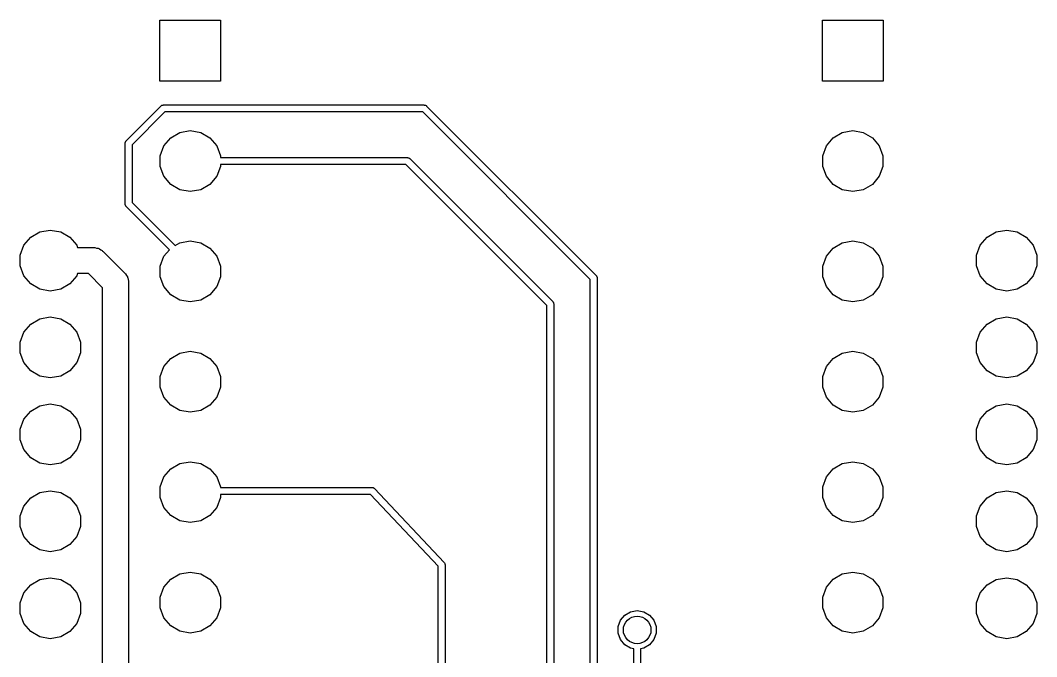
# Model space of a CAD drawing. Extents: x 168.8 to 192.2, y -127.9 to -89.5.
# Drawn here: x 168.81 to 192.19, y -104.12 to -89.47 of the extents above; entities that cross this region are included whole.
import ezdxf

# ---------------------------------------------------------------- set-up
doc = ezdxf.new("R2010")
doc.units = 0
doc.header["$MEASUREMENT"] = 0
doc.layers.add('BLACK', color=7, linetype='CONTINUOUS')

msp = doc.modelspace()

# ---------------------------------------------------------------- linework, layer by layer
at = {"layer": 'Black'}
for p, q in [((172.022, -90.8685), (172.022, -89.4715)), ((172.022, -89.4715), (173.418, -89.4715)), ((173.418, -89.4715), (173.418, -90.8685)), ((187.261, -90.8685), (187.261, -89.4715)), ((187.261, -89.4715), (188.659, -89.4715)), ((188.659, -89.4715), (188.659, -90.8685)), ((173.418, -90.8685), (172.022, -90.8685)), ((188.659, -90.8685), (187.261, -90.8685)), ((172.073, -91.4248), (172.083, -91.423)), ((172.083, -91.423), (172.093, -91.4203)), ((172.093, -91.4203), (172.097, -91.4206)), ((172.097, -91.4206), (172.1, -91.42)), ((172.1, -91.42), (178.1, -91.42)), ((178.1, -91.42), (178.103, -91.4206)), ((178.103, -91.4206), (178.107, -91.4203)), ((178.107, -91.4203), (178.117, -91.423)), ((178.117, -91.423), (178.127, -91.4248)), ((171.243, -92.2434), (172.043, -91.4434)), ((172.133, -91.58), (171.38, -92.3331)), ((172.043, -91.4434), (172.046, -91.4414)), ((172.046, -91.4414), (172.049, -91.4387)), ((172.049, -91.4387), (172.058, -91.4335)), ((172.058, -91.4335), (172.066, -91.4275)), ((172.066, -91.4275), (172.07, -91.4266)), ((172.07, -91.4266), (172.073, -91.4248)), ((178.067, -91.58), (172.133, -91.58)), ((181.92, -95.4331), (178.067, -91.58)), ((178.127, -91.4248), (178.13, -91.4266)), ((178.13, -91.4266), (178.134, -91.4275)), ((178.134, -91.4275), (178.142, -91.4335)), ((178.142, -91.4335), (178.151, -91.4387)), ((178.151, -91.4387), (178.154, -91.4414)), ((178.154, -91.4414), (178.157, -91.4434)), ((178.157, -91.4434), (182.057, -95.3434)), ((172.269, -92.1729), (172.48, -92.0511)), ((172.48, -92.0511), (172.72, -92.0088)), ((172.72, -92.0088), (172.96, -92.0511)), ((172.96, -92.0511), (173.171, -92.1729)), ((187.509, -92.1729), (187.72, -92.0511)), ((187.72, -92.0511), (187.96, -92.0088)), ((187.96, -92.0088), (188.2, -92.0511)), ((188.2, -92.0511), (188.411, -92.1729)), ((171.22, -92.293), (171.223, -92.2829)), ((171.221, -92.2965), (171.22, -92.293)), ((171.22, -92.3), (171.221, -92.2965)), ((171.22, -93.7), (171.22, -92.3)), ((171.223, -92.2829), (171.225, -92.2726)), ((171.225, -92.2726), (171.227, -92.2696)), ((171.227, -92.2662), (171.233, -92.2576)), ((171.227, -92.2696), (171.227, -92.2662)), ((171.233, -92.2576), (171.239, -92.2486)), ((171.239, -92.2486), (171.241, -92.2463)), ((171.241, -92.2463), (171.243, -92.2434)), ((171.38, -92.3331), (171.38, -93.6669)), ((172.113, -92.3594), (172.269, -92.1729)), ((173.171, -92.1729), (173.327, -92.3594)), ((187.353, -92.3594), (187.509, -92.1729)), ((188.411, -92.1729), (188.567, -92.3594)), ((172.029, -92.5882), (172.113, -92.3594)), ((172.029, -92.8318), (172.029, -92.5882)), ((173.327, -92.3594), (173.411, -92.5882)), ((173.411, -92.5882), (173.411, -92.63)), ((187.269, -92.5882), (187.353, -92.3594)), ((187.269, -92.8318), (187.269, -92.5882)), ((188.567, -92.3594), (188.651, -92.5882)), ((188.651, -92.5882), (188.651, -92.8318)), ((173.411, -92.63), (177.71, -92.63)), ((177.677, -92.79), (173.411, -92.79)), ((173.411, -92.79), (173.411, -92.8318)), ((180.92, -96.0331), (177.677, -92.79)), ((177.71, -92.63), (177.713, -92.6306)), ((177.713, -92.6306), (177.717, -92.6303)), ((177.717, -92.6303), (177.727, -92.633)), ((177.727, -92.633), (177.737, -92.6348)), ((177.737, -92.6348), (177.74, -92.6366)), ((177.74, -92.6366), (177.744, -92.6375)), ((177.744, -92.6375), (177.752, -92.6435)), ((177.752, -92.6435), (177.761, -92.6487)), ((177.761, -92.6487), (177.764, -92.6514)), ((177.764, -92.6514), (177.767, -92.6534)), ((177.767, -92.6534), (181.057, -95.9434)), ((172.113, -93.0606), (172.029, -92.8318)), ((173.411, -92.8318), (173.327, -93.0606)), ((187.353, -93.0606), (187.269, -92.8318)), ((188.651, -92.8318), (188.567, -93.0606)), ((172.269, -93.2471), (172.113, -93.0606)), ((172.48, -93.3689), (172.269, -93.2471)), ((173.171, -93.2471), (172.96, -93.3689)), ((173.327, -93.0606), (173.171, -93.2471)), ((187.509, -93.2471), (187.353, -93.0606)), ((187.72, -93.3689), (187.509, -93.2471)), ((188.411, -93.2471), (188.2, -93.3689)), ((188.567, -93.0606), (188.411, -93.2471)), ((172.72, -93.4112), (172.48, -93.3689)), ((172.96, -93.3689), (172.72, -93.4112)), ((187.96, -93.4112), (187.72, -93.3689)), ((188.2, -93.3689), (187.96, -93.4112)), ((171.221, -93.7035), (171.22, -93.7)), ((171.22, -93.707), (171.221, -93.7035)), ((171.223, -93.7171), (171.22, -93.707)), ((171.225, -93.7274), (171.223, -93.7171)), ((171.227, -93.7304), (171.225, -93.7274)), ((171.227, -93.7338), (171.227, -93.7304)), ((171.233, -93.7424), (171.227, -93.7338)), ((171.239, -93.7514), (171.233, -93.7424)), ((171.241, -93.7537), (171.239, -93.7514)), ((171.243, -93.7566), (171.241, -93.7537)), ((172.238, -94.7507), (171.243, -93.7566)), ((171.38, -93.6669), (172.369, -94.6555)), ((168.892, -94.6494), (169.049, -94.4629)), ((169.049, -94.4629), (169.259, -94.3411)), ((169.259, -94.3411), (169.499, -94.2988)), ((169.499, -94.2988), (169.739, -94.3411)), ((169.739, -94.3411), (169.95, -94.4629)), ((169.95, -94.4629), (170.106, -94.6494)), ((190.894, -94.6494), (191.05, -94.4629)), ((191.05, -94.4629), (191.261, -94.3411)), ((191.261, -94.3411), (191.501, -94.2988)), ((191.501, -94.2988), (191.741, -94.3411)), ((191.741, -94.3411), (191.951, -94.4629)), ((191.951, -94.4629), (192.108, -94.6494)), ((168.809, -94.8782), (168.892, -94.6494)), ((170.106, -94.6494), (170.125, -94.7)), ((172.369, -94.6555), (172.48, -94.5911)), ((172.48, -94.5911), (172.72, -94.5488)), ((172.72, -94.5488), (172.96, -94.5911)), ((172.96, -94.5911), (173.171, -94.7129)), ((187.509, -94.7129), (187.72, -94.5911)), ((187.72, -94.5911), (187.96, -94.5488)), ((187.96, -94.5488), (188.2, -94.5911)), ((188.2, -94.5911), (188.411, -94.7129)), ((190.81, -94.8782), (190.894, -94.6494)), ((192.108, -94.6494), (192.191, -94.8782)), ((168.809, -95.1218), (168.809, -94.8782)), ((170.125, -94.7), (170.5, -94.7)), ((170.5, -94.7), (170.513, -94.7023)), ((170.513, -94.7023), (170.526, -94.7011)), ((170.526, -94.7011), (170.564, -94.7113)), ((170.564, -94.7113), (170.603, -94.7181)), ((170.603, -94.7181), (170.614, -94.7247)), ((170.614, -94.7247), (170.627, -94.7281)), ((170.627, -94.7281), (170.659, -94.7506)), ((170.659, -94.7506), (170.693, -94.7702)), ((170.693, -94.7702), (170.701, -94.7803)), ((170.701, -94.7803), (170.712, -94.7879)), ((170.712, -94.7879), (171.212, -95.2879)), ((172.029, -95.1282), (172.113, -94.8994)), ((172.113, -94.8994), (172.238, -94.7507)), ((173.171, -94.7129), (173.327, -94.8994)), ((173.327, -94.8994), (173.411, -95.1282)), ((187.269, -95.1282), (187.353, -94.8994)), ((187.353, -94.8994), (187.509, -94.7129)), ((188.411, -94.7129), (188.567, -94.8994)), ((188.567, -94.8994), (188.651, -95.1282)), ((190.81, -95.1218), (190.81, -94.8782)), ((192.191, -94.8782), (192.191, -95.1218)), ((168.892, -95.3506), (168.809, -95.1218)), ((172.029, -95.3718), (172.029, -95.1282)), ((173.411, -95.1282), (173.411, -95.3718)), ((187.269, -95.3718), (187.269, -95.1282)), ((188.651, -95.1282), (188.651, -95.3718)), ((190.894, -95.3506), (190.81, -95.1218)), ((192.191, -95.1218), (192.108, -95.3506)), ((169.049, -95.5371), (168.892, -95.3506)), ((170.106, -95.3506), (169.95, -95.5371)), ((170.125, -95.3), (170.106, -95.3506)), ((170.376, -95.3), (170.125, -95.3)), ((170.7, -95.6243), (170.376, -95.3)), ((171.212, -95.2879), (171.22, -95.2987)), ((171.22, -95.2987), (171.23, -95.3072)), ((171.23, -95.3072), (171.249, -95.3411)), ((171.249, -95.3411), (171.272, -95.3732)), ((171.272, -95.3732), (171.275, -95.386)), ((171.275, -95.386), (171.282, -95.3974)), ((171.282, -95.3974), (171.289, -95.436)), ((172.113, -95.6006), (172.029, -95.3718)), ((173.411, -95.3718), (173.327, -95.6006)), ((182.057, -95.3434), (182.059, -95.3463)), ((182.059, -95.3463), (182.061, -95.3486)), ((182.061, -95.3486), (182.067, -95.3576)), ((182.067, -95.3576), (182.073, -95.3662)), ((182.073, -95.3662), (182.073, -95.3696)), ((182.073, -95.3696), (182.075, -95.3726)), ((182.075, -95.3726), (182.077, -95.3829)), ((182.077, -95.3829), (182.08, -95.393)), ((182.08, -95.393), (182.079, -95.3965)), ((182.079, -95.3965), (182.08, -95.4)), ((187.353, -95.6006), (187.269, -95.3718)), ((188.651, -95.3718), (188.567, -95.6006)), ((191.05, -95.5371), (190.894, -95.3506)), ((192.108, -95.3506), (191.951, -95.5371)), ((169.259, -95.6589), (169.049, -95.5371)), ((169.95, -95.5371), (169.739, -95.6589)), ((170.7, -116.3), (170.7, -95.6243)), ((171.289, -95.436), (171.299, -95.4739)), ((171.299, -95.4739), (171.298, -95.487)), ((171.298, -95.487), (171.3, -95.5)), ((171.3, -95.5), (171.3, -116.17)), ((172.269, -95.7871), (172.113, -95.6006)), ((173.327, -95.6006), (173.171, -95.7871)), ((181.92, -112), (181.92, -95.4331)), ((182.08, -95.4), (182.08, -111.969)), ((187.509, -95.7871), (187.353, -95.6006)), ((188.567, -95.6006), (188.411, -95.7871)), ((191.261, -95.6589), (191.05, -95.5371)), ((191.951, -95.5371), (191.741, -95.6589)), ((169.499, -95.7012), (169.259, -95.6589)), ((169.739, -95.6589), (169.499, -95.7012)), ((172.48, -95.9089), (172.269, -95.7871)), ((173.171, -95.7871), (172.96, -95.9089)), ((187.72, -95.9089), (187.509, -95.7871)), ((188.411, -95.7871), (188.2, -95.9089)), ((191.501, -95.7012), (191.261, -95.6589)), ((191.741, -95.6589), (191.501, -95.7012)), ((172.72, -95.9512), (172.48, -95.9089)), ((172.96, -95.9089), (172.72, -95.9512)), ((180.92, -114), (180.92, -96.0331)), ((181.057, -95.9434), (181.059, -95.9463)), ((181.059, -95.9463), (181.061, -95.9486)), ((181.061, -95.9486), (181.067, -95.9576)), ((181.067, -95.9576), (181.073, -95.9662)), ((181.073, -95.9662), (181.073, -95.9696)), ((181.073, -95.9696), (181.075, -95.9726)), ((181.075, -95.9726), (181.077, -95.9829)), ((181.077, -95.9829), (181.08, -95.993)), ((181.08, -95.993), (181.079, -95.9965)), ((181.079, -95.9965), (181.08, -96)), ((181.08, -96), (181.08, -113.967)), ((187.96, -95.9512), (187.72, -95.9089)), ((188.2, -95.9089), (187.96, -95.9512)), ((169.259, -96.3401), (169.499, -96.2978)), ((169.499, -96.2978), (169.739, -96.3401)), ((191.261, -96.3401), (191.501, -96.2978)), ((191.501, -96.2978), (191.741, -96.3401)), ((168.892, -96.6484), (169.049, -96.4619)), ((169.049, -96.4619), (169.259, -96.3401)), ((169.739, -96.3401), (169.95, -96.4619)), ((169.95, -96.4619), (170.106, -96.6484)), ((190.894, -96.6484), (191.05, -96.4619)), ((191.05, -96.4619), (191.261, -96.3401)), ((191.741, -96.3401), (191.951, -96.4619)), ((191.951, -96.4619), (192.108, -96.6484)), ((168.809, -96.8772), (168.892, -96.6484)), ((170.106, -96.6484), (170.19, -96.8772)), ((190.81, -96.8772), (190.894, -96.6484)), ((192.108, -96.6484), (192.191, -96.8772)), ((168.809, -97.1207), (168.809, -96.8772)), ((170.19, -96.8772), (170.19, -97.1207)), ((190.81, -97.1207), (190.81, -96.8772)), ((192.191, -96.8772), (192.191, -97.1207)), ((168.892, -97.3496), (168.809, -97.1207)), ((170.19, -97.1207), (170.106, -97.3496)), ((172.113, -97.4394), (172.269, -97.2529)), ((172.269, -97.2529), (172.48, -97.1311)), ((172.48, -97.1311), (172.72, -97.0888)), ((172.72, -97.0888), (172.96, -97.1311)), ((172.96, -97.1311), (173.171, -97.2529)), ((173.171, -97.2529), (173.327, -97.4394)), ((187.353, -97.4394), (187.509, -97.2529)), ((187.509, -97.2529), (187.72, -97.1311)), ((187.72, -97.1311), (187.96, -97.0888)), ((187.96, -97.0888), (188.2, -97.1311)), ((188.2, -97.1311), (188.411, -97.2529)), ((188.411, -97.2529), (188.567, -97.4394)), ((190.894, -97.3496), (190.81, -97.1207)), ((192.191, -97.1207), (192.108, -97.3496)), ((169.049, -97.5361), (168.892, -97.3496)), ((170.106, -97.3496), (169.95, -97.5361)), ((172.029, -97.6682), (172.113, -97.4394)), ((173.327, -97.4394), (173.411, -97.6682)), ((187.269, -97.6682), (187.353, -97.4394)), ((188.567, -97.4394), (188.651, -97.6682)), ((191.05, -97.5361), (190.894, -97.3496)), ((192.108, -97.3496), (191.951, -97.5361)), ((169.259, -97.6579), (169.049, -97.5361)), ((169.499, -97.7001), (169.259, -97.6579)), ((169.739, -97.6579), (169.499, -97.7001)), ((169.95, -97.5361), (169.739, -97.6579)), ((172.029, -97.9118), (172.029, -97.6682)), ((173.411, -97.6682), (173.411, -97.9118)), ((187.269, -97.9118), (187.269, -97.6682)), ((188.651, -97.6682), (188.651, -97.9118)), ((191.261, -97.6579), (191.05, -97.5361)), ((191.501, -97.7001), (191.261, -97.6579)), ((191.741, -97.6579), (191.501, -97.7001)), ((191.951, -97.5361), (191.741, -97.6579)), ((172.113, -98.1406), (172.029, -97.9118)), ((173.411, -97.9118), (173.327, -98.1406)), ((187.353, -98.1406), (187.269, -97.9118)), ((188.651, -97.9118), (188.567, -98.1406)), ((172.269, -98.3271), (172.113, -98.1406)), ((173.327, -98.1406), (173.171, -98.3271)), ((187.509, -98.3271), (187.353, -98.1406)), ((188.567, -98.1406), (188.411, -98.3271)), ((169.049, -98.4634), (169.259, -98.3416)), ((169.259, -98.3416), (169.499, -98.2993)), ((169.499, -98.2993), (169.739, -98.3416)), ((169.739, -98.3416), (169.95, -98.4634)), ((172.48, -98.4489), (172.269, -98.3271)), ((173.171, -98.3271), (172.96, -98.4489)), ((187.72, -98.4489), (187.509, -98.3271)), ((188.411, -98.3271), (188.2, -98.4489)), ((191.05, -98.4634), (191.261, -98.3416)), ((191.261, -98.3416), (191.501, -98.2993)), ((191.501, -98.2993), (191.741, -98.3416)), ((191.741, -98.3416), (191.951, -98.4634)), ((168.809, -98.8787), (168.892, -98.6499)), ((168.892, -98.6499), (169.049, -98.4634)), ((169.95, -98.4634), (170.106, -98.6499)), ((170.106, -98.6499), (170.19, -98.8787)), ((172.72, -98.4912), (172.48, -98.4489)), ((172.96, -98.4489), (172.72, -98.4912)), ((187.96, -98.4912), (187.72, -98.4489)), ((188.2, -98.4489), (187.96, -98.4912)), ((190.81, -98.8787), (190.894, -98.6499)), ((190.894, -98.6499), (191.05, -98.4634)), ((191.951, -98.4634), (192.108, -98.6499)), ((192.108, -98.6499), (192.191, -98.8787)), ((168.809, -99.1223), (168.809, -98.8787)), ((170.19, -98.8787), (170.19, -99.1223)), ((190.81, -99.1223), (190.81, -98.8787)), ((192.191, -98.8787), (192.191, -99.1223)), ((168.892, -99.3511), (168.809, -99.1223)), ((170.19, -99.1223), (170.106, -99.3511)), ((190.894, -99.3511), (190.81, -99.1223)), ((192.191, -99.1223), (192.108, -99.3511)), ((169.049, -99.5376), (168.892, -99.3511)), ((170.106, -99.3511), (169.95, -99.5376)), ((191.05, -99.5376), (190.894, -99.3511)), ((192.108, -99.3511), (191.951, -99.5376)), ((169.259, -99.6594), (169.049, -99.5376)), ((169.95, -99.5376), (169.739, -99.6594)), ((191.261, -99.6594), (191.05, -99.5376)), ((191.951, -99.5376), (191.741, -99.6594)), ((169.499, -99.7017), (169.259, -99.6594)), ((169.739, -99.6594), (169.499, -99.7017)), ((172.113, -99.9794), (172.269, -99.7929)), ((172.269, -99.7929), (172.48, -99.6711)), ((172.48, -99.6711), (172.72, -99.6288)), ((172.72, -99.6288), (172.96, -99.6711)), ((172.96, -99.6711), (173.171, -99.7929)), ((173.171, -99.7929), (173.327, -99.9794)), ((187.353, -99.9794), (187.509, -99.7929)), ((187.509, -99.7929), (187.72, -99.6711)), ((187.72, -99.6711), (187.96, -99.6288)), ((187.96, -99.6288), (188.2, -99.6711)), ((188.2, -99.6711), (188.411, -99.7929)), ((188.411, -99.7929), (188.567, -99.9794)), ((191.501, -99.7017), (191.261, -99.6594)), ((191.741, -99.6594), (191.501, -99.7017)), ((172.029, -100.208), (172.113, -99.9794)), ((173.327, -99.9794), (173.411, -100.208)), ((187.269, -100.208), (187.353, -99.9794)), ((188.567, -99.9794), (188.651, -100.208)), ((169.259, -100.341), (169.499, -100.298)), ((169.499, -100.298), (169.739, -100.341)), ((172.029, -100.452), (172.029, -100.208)), ((173.411, -100.208), (173.411, -100.22)), ((173.411, -100.22), (176.9, -100.22)), ((176.9, -100.22), (176.905, -100.221)), ((176.905, -100.221), (176.909, -100.221)), ((176.909, -100.221), (176.918, -100.223)), ((176.918, -100.223), (176.927, -100.225)), ((176.927, -100.225), (176.931, -100.227)), ((176.931, -100.227), (176.936, -100.229)), ((176.936, -100.229), (176.943, -100.234)), ((176.943, -100.234), (176.951, -100.239)), ((176.951, -100.239), (176.954, -100.242)), ((176.954, -100.242), (176.958, -100.245)), ((176.958, -100.245), (178.558, -101.945)), ((187.269, -100.452), (187.269, -100.208)), ((188.651, -100.208), (188.651, -100.452)), ((191.261, -100.341), (191.501, -100.298)), ((191.501, -100.298), (191.741, -100.341)), ((168.892, -100.649), (169.049, -100.462)), ((169.049, -100.462), (169.259, -100.341)), ((169.739, -100.341), (169.95, -100.462)), ((169.95, -100.462), (170.106, -100.649)), ((172.113, -100.681), (172.029, -100.452)), ((173.411, -100.452), (173.327, -100.681)), ((176.865, -100.38), (173.411, -100.38)), ((173.411, -100.38), (173.411, -100.452)), ((178.42, -102.032), (176.865, -100.38)), ((187.353, -100.681), (187.269, -100.452)), ((188.651, -100.452), (188.567, -100.681)), ((190.894, -100.649), (191.05, -100.462)), ((191.05, -100.462), (191.261, -100.341)), ((191.741, -100.341), (191.951, -100.462)), ((191.951, -100.462), (192.108, -100.649)), ((168.809, -100.878), (168.892, -100.649)), ((170.106, -100.649), (170.19, -100.878)), ((172.269, -100.867), (172.113, -100.681)), ((173.327, -100.681), (173.171, -100.867)), ((187.509, -100.867), (187.353, -100.681)), ((188.567, -100.681), (188.411, -100.867)), ((190.81, -100.878), (190.894, -100.649)), ((192.108, -100.649), (192.191, -100.878)), ((168.809, -101.121), (168.809, -100.878)), ((170.19, -100.878), (170.19, -101.121)), ((172.48, -100.989), (172.269, -100.867)), ((172.72, -101.031), (172.48, -100.989)), ((172.96, -100.989), (172.72, -101.031)), ((173.171, -100.867), (172.96, -100.989)), ((187.72, -100.989), (187.509, -100.867)), ((187.96, -101.031), (187.72, -100.989)), ((188.2, -100.989), (187.96, -101.031)), ((188.411, -100.867), (188.2, -100.989)), ((190.81, -101.121), (190.81, -100.878)), ((192.191, -100.878), (192.191, -101.121)), ((168.892, -101.35), (168.809, -101.121)), ((170.19, -101.121), (170.106, -101.35)), ((190.894, -101.35), (190.81, -101.121)), ((192.191, -101.121), (192.108, -101.35)), ((169.049, -101.537), (168.892, -101.35)), ((170.106, -101.35), (169.95, -101.537)), ((191.05, -101.537), (190.894, -101.35)), ((192.108, -101.35), (191.951, -101.537)), ((169.259, -101.658), (169.049, -101.537)), ((169.499, -101.701), (169.259, -101.658)), ((169.739, -101.658), (169.499, -101.701)), ((169.95, -101.537), (169.739, -101.658)), ((191.261, -101.658), (191.05, -101.537)), ((191.501, -101.701), (191.261, -101.658)), ((191.741, -101.658), (191.501, -101.701)), ((191.951, -101.537), (191.741, -101.658)), ((178.558, -101.945), (178.56, -101.947)), ((172.48, -102.211), (172.72, -102.169)), ((172.72, -102.169), (172.96, -102.211)), ((178.42, -119.5), (178.42, -102.032)), ((178.56, -101.947), (178.561, -101.949)), ((178.561, -101.949), (178.567, -101.959)), ((178.567, -101.959), (178.573, -101.968)), ((178.573, -101.968), (178.574, -101.971)), ((178.574, -101.971), (178.575, -101.973)), ((178.575, -101.973), (178.577, -101.984)), ((178.577, -101.984), (178.58, -101.995)), ((178.58, -101.995), (178.58, -101.998)), ((178.58, -101.998), (178.58, -102)), ((178.58, -102), (178.58, -119.467)), ((187.72, -102.211), (187.96, -102.169)), ((187.96, -102.169), (188.2, -102.211)), ((169.049, -102.464), (169.259, -102.342)), ((169.259, -102.342), (169.499, -102.3)), ((169.499, -102.3), (169.739, -102.342)), ((169.739, -102.342), (169.95, -102.464)), ((172.113, -102.519), (172.269, -102.333)), ((172.269, -102.333), (172.48, -102.211)), ((172.96, -102.211), (173.171, -102.333)), ((173.171, -102.333), (173.327, -102.519)), ((187.353, -102.519), (187.509, -102.333)), ((187.509, -102.333), (187.72, -102.211)), ((188.2, -102.211), (188.411, -102.333)), ((188.411, -102.333), (188.567, -102.519)), ((191.05, -102.464), (191.261, -102.342)), ((191.261, -102.342), (191.501, -102.3)), ((191.501, -102.3), (191.741, -102.342)), ((191.741, -102.342), (191.951, -102.464)), ((168.892, -102.65), (169.049, -102.464)), ((169.95, -102.464), (170.106, -102.65)), ((172.029, -102.748), (172.113, -102.519)), ((173.327, -102.519), (173.411, -102.748)), ((187.269, -102.748), (187.353, -102.519)), ((188.567, -102.519), (188.651, -102.748)), ((190.894, -102.65), (191.05, -102.464)), ((191.951, -102.464), (192.108, -102.65)), ((168.809, -102.879), (168.892, -102.65)), ((168.809, -103.123), (168.809, -102.879)), ((170.106, -102.65), (170.19, -102.879)), ((170.19, -102.879), (170.19, -103.123)), ((172.029, -102.992), (172.029, -102.748)), ((173.411, -102.748), (173.411, -102.992)), ((187.269, -102.992), (187.269, -102.748)), ((188.651, -102.748), (188.651, -102.992)), ((190.81, -102.879), (190.894, -102.65)), ((190.81, -103.123), (190.81, -102.879)), ((192.108, -102.65), (192.191, -102.879)), ((192.191, -102.879), (192.191, -103.123)), ((172.113, -103.221), (172.029, -102.992)), ((173.411, -102.992), (173.327, -103.221)), ((182.713, -103.158), (182.847, -103.081)), ((182.847, -103.081), (183, -103.054)), ((183, -103.054), (183.153, -103.081)), ((183.153, -103.081), (183.287, -103.158)), ((187.353, -103.221), (187.269, -102.992)), ((188.651, -102.992), (188.567, -103.221)), ((168.892, -103.352), (168.809, -103.123)), ((170.19, -103.123), (170.106, -103.352)), ((172.269, -103.407), (172.113, -103.221)), ((173.327, -103.221), (173.171, -103.407)), ((182.561, -103.423), (182.614, -103.277)), ((182.614, -103.277), (182.713, -103.158)), ((183.287, -103.158), (183.386, -103.277)), ((183.386, -103.277), (183.439, -103.423)), ((187.509, -103.407), (187.353, -103.221)), ((188.567, -103.221), (188.411, -103.407)), ((190.894, -103.352), (190.81, -103.123)), ((192.191, -103.123), (192.108, -103.352)), ((169.049, -103.538), (168.892, -103.352)), ((169.259, -103.66), (169.049, -103.538)), ((169.95, -103.538), (169.739, -103.66)), ((170.106, -103.352), (169.95, -103.538)), ((172.48, -103.529), (172.269, -103.407)), ((172.72, -103.571), (172.48, -103.529)), ((172.96, -103.529), (172.72, -103.571)), ((173.171, -103.407), (172.96, -103.529)), ((182.561, -103.577), (182.561, -103.423)), ((182.614, -103.723), (182.561, -103.577)), ((183.439, -103.577), (183.386, -103.723)), ((183.439, -103.423), (183.439, -103.577)), ((187.72, -103.529), (187.509, -103.407)), ((187.96, -103.571), (187.72, -103.529)), ((188.2, -103.529), (187.96, -103.571)), ((188.411, -103.407), (188.2, -103.529)), ((191.05, -103.538), (190.894, -103.352)), ((191.261, -103.66), (191.05, -103.538)), ((191.951, -103.538), (191.741, -103.66)), ((192.108, -103.352), (191.951, -103.538)), ((169.499, -103.702), (169.259, -103.66)), ((169.739, -103.66), (169.499, -103.702)), ((182.713, -103.842), (182.614, -103.723)), ((183.386, -103.723), (183.287, -103.842)), ((191.501, -103.702), (191.261, -103.66)), ((191.741, -103.66), (191.501, -103.702)), ((182.847, -103.919), (182.713, -103.842)), ((182.92, -103.932), (182.847, -103.919)), ((182.92, -111.5), (182.92, -103.932)), ((183.153, -103.919), (183.08, -103.932)), ((183.08, -103.932), (183.08, -111.469)), ((183.287, -103.842), (183.153, -103.919))]:
    msp.add_line(p, q, dxfattribs=at)
msp.add_circle((183, -103.5), 0.3175, dxfattribs=at)

doc.saveas('drawing.dxf')
